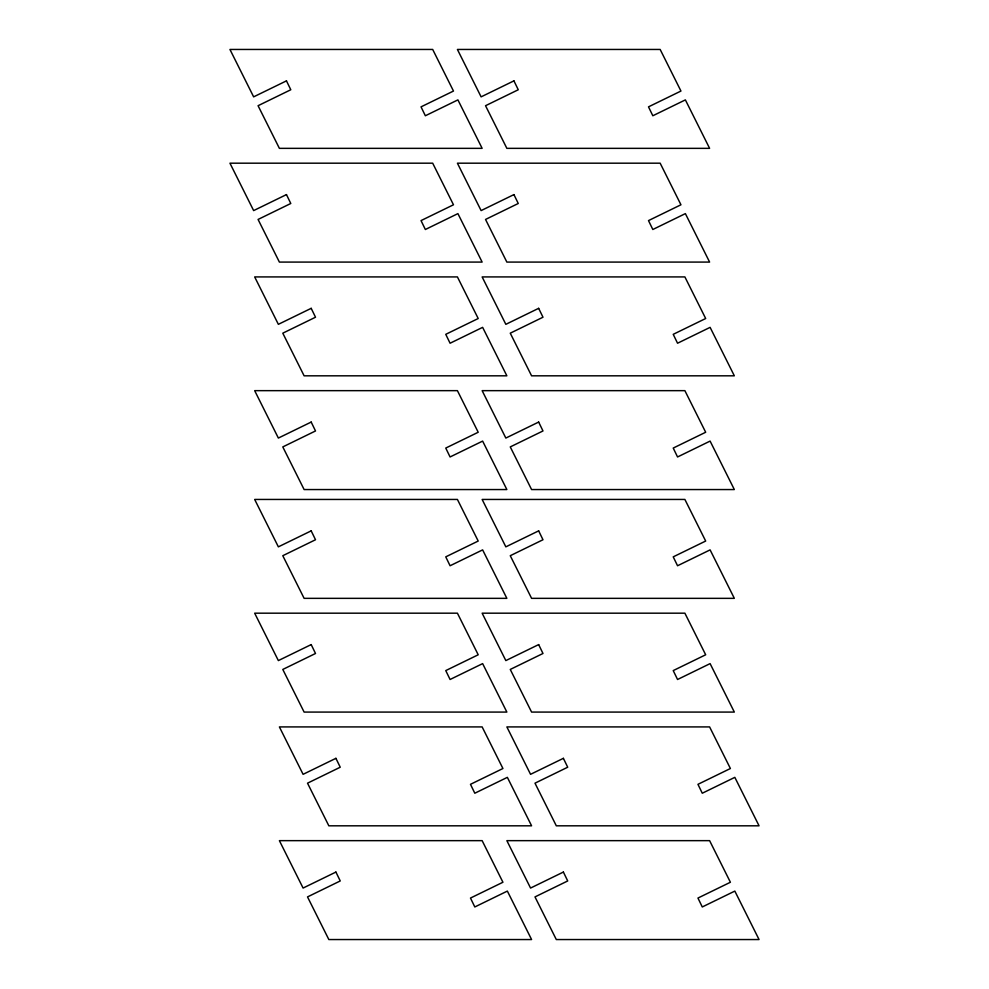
<?xml version="1.0" encoding="UTF-8"?>
<svg xmlns="http://www.w3.org/2000/svg" width="989" height="989" viewBox="0 0 989 989"><rect width="100%" height="100%" fill="white"/><g stroke="black" fill="none" stroke-linecap="round" stroke-linejoin="round"><path stroke-width="1.48" d="M286.464 80.863L253.641 96.86L229.943 49.45L432.688 49.45L453.481 91.05L421.03 106.861L425.357 115.762L457.907 99.889L482.138 148.35L279.393 148.35L258.067 105.712L290.791 89.752L286.464 80.863M513.934 80.863L481.111 96.86L457.413 49.45L660.158 49.45L680.951 91.05L648.5 106.861L652.827 115.762L685.377 99.889L709.608 148.35L506.863 148.35L485.537 105.712L518.261 89.752L513.934 80.863M286.464 194.598L253.641 210.595L229.943 163.185L432.688 163.185L453.481 204.785L421.03 220.596L425.357 229.497L457.907 213.624L482.138 262.085L279.393 262.085L258.067 219.447L290.791 203.487L286.464 194.598M513.934 194.598L481.111 210.595L457.413 163.185L660.158 163.185L680.951 204.785L648.5 220.596L652.827 229.497L685.377 213.624L709.608 262.085L506.863 262.085L485.537 219.447L518.261 203.487L513.934 194.598M311.189 308.333L278.366 324.33L254.668 276.92L457.413 276.92L478.206 318.52L445.755 334.331L450.082 343.232L482.632 327.359L506.863 375.82L304.118 375.82L282.792 333.182L315.516 317.222L311.189 308.333M538.659 308.333L505.836 324.33L482.138 276.92L684.883 276.92L705.676 318.52L673.225 334.331L677.552 343.232L710.102 327.359L734.333 375.82L531.587 375.82L510.262 333.182L542.986 317.222L538.659 308.333M311.189 422.068L278.366 438.065L254.668 390.655L457.413 390.655L478.206 432.255L445.755 448.066L450.082 456.967L482.632 441.094L506.863 489.555L304.118 489.555L282.792 446.917L315.516 430.957L311.189 422.068M311.189 530.858L278.366 546.855L254.668 499.445L457.413 499.445L478.206 541.045L445.755 556.856L450.082 565.757L482.632 549.884L506.863 598.345L304.118 598.345L282.792 555.707L315.516 539.747L311.189 530.858M538.659 422.068L505.836 438.065L482.138 390.655L684.883 390.655L705.676 432.255L673.225 448.066L677.552 456.967L710.102 441.094L734.333 489.555L531.587 489.555L510.262 446.917L542.986 430.957L538.659 422.068M538.659 530.858L505.836 546.855L482.138 499.445L684.883 499.445L705.676 541.045L673.225 556.856L677.552 565.757L710.102 549.884L734.333 598.345L531.587 598.345L510.262 555.707L542.986 539.747L538.659 530.858M311.189 644.593L278.366 660.59L254.668 613.18L457.413 613.18L478.206 654.78L445.755 670.591L450.082 679.492L482.632 663.619L506.863 712.08L304.118 712.08L282.792 669.442L315.516 653.482L311.189 644.593M538.659 644.593L505.836 660.59L482.138 613.18L684.883 613.18L705.676 654.78L673.225 670.591L677.552 679.492L710.102 663.619L734.333 712.08L531.587 712.08L510.262 669.442L542.986 653.482L538.659 644.593M335.914 758.328L303.091 774.325L279.393 726.915L482.138 726.915L502.931 768.515L470.48 784.326L474.807 793.227L507.357 777.354L531.587 825.815L328.843 825.815L307.517 783.177L340.241 767.217L335.914 758.328M563.384 758.328L530.561 774.325L506.863 726.915L709.608 726.915L730.401 768.515L697.95 784.326L702.277 793.227L734.827 777.354L759.058 825.815L556.312 825.815L534.987 783.177L567.711 767.217L563.384 758.328M335.914 872.063L303.091 888.06L279.393 840.65L482.138 840.65L502.931 882.25L470.48 898.061L474.807 906.962L507.357 891.089L531.587 939.55L328.843 939.55L307.517 896.912L340.241 880.952L335.914 872.063M563.384 872.063L530.561 888.06L506.863 840.65L709.608 840.65L730.401 882.25L697.95 898.061L702.277 906.962L734.827 891.089L759.058 939.55L556.312 939.55L534.987 896.912L567.711 880.952L563.384 872.063"/></g></svg>
